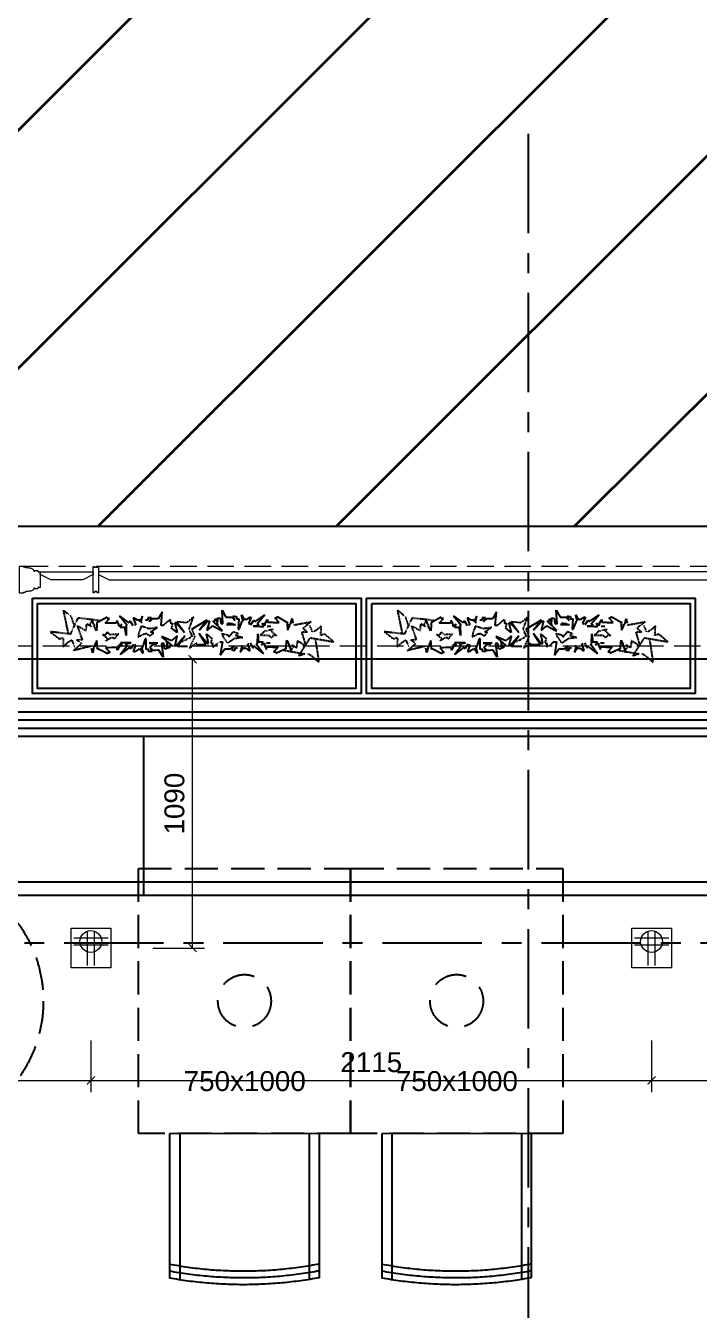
# Model space of a CAD drawing. Header units: millimetres. Extents: x -6033 to 120673, y -4970 to 90533.
# Drawn here: x 55455 to 57995, y 69833 to 74680 of the extents above; entities that cross this region are included whole.
import ezdxf

# ---------------------------------------------------------------- set-up
doc = ezdxf.new("R2010")
doc.units = ezdxf.units.MM
for name, pattern in [('I-AR$0$CENTER', [2, 1.25, -0.25, 0.25, -0.25]), ('I-PLAN$0$ACAD_ISO02W100', [15, 12, -3]), ('I-PLAN$0$CENTER', [2, 1.25, -0.25, 0.25, -0.25]), ('I-PLAN$0$DASH', [0.35, 0.25, -0.1]), ('I-PLAN$0$DASHED', [19.05, 12.7, -6.35]), ('I-PLAN$0$HIDDEN2', [0.1875, 0.125, -0.0625])]:
    doc.linetypes.add(name, pattern=pattern)
doc.layers.get('DefPoints').update_dxf_attribs({"color": 250})
for name, color, linetype, lineweight in [('_ACM-A-ANNO-DIMS', 2, 'Continuous', 18), ('_ACM-A-ANNO-IDEN', 7, 'Continuous', 5), ('_ACM-A-ANNO-TEXT', 7, 'Continuous', 5), ('I-AR$0$GZET_COL_GRID_1-200_轴线', 8, 'I-AR$0$CENTER', 25), ('I-AR$0$I-SCOPE', 252, 'Continuous', 35), ('I-PLAN$0$I-PL-WALL-FHINISH', 73, 'Continuous', 13), ('I-PLAN$0$I-WALL', 6, 'Continuous', 13)]:
    doc.layers.add(name, color=color, linetype=linetype, lineweight=lineweight)
for name, color, linetype in [('I-PLAN$0$A-stairs', 2, 'Continuous'), ('I-PLAN$0$FURN', 1, 'Continuous'), ('I-PLAN$0$I-GRID', 252, 'I-PLAN$0$CENTER'), ('I-PLAN$0$I-PL-FURN', 1, 'I-PLAN$0$DASH'), ('I-PLAN$0$I-PL-IDS-MILL', 40, 'Continuous'), ('I-PLAN$0$I-PL-LIGHT', 1, 'I-PLAN$0$HIDDEN2'), ('I-PLAN$0$P-平面活动家具', 1, 'Continuous'), ('P-平面活动家具', 1, 'Continuous')]:
    doc.layers.add(name, color=color, linetype=linetype)
doc.styles.add('_ACM-G-NOTES', font='arial.ttf')
doc.styles.add('I-PLAN$0$Arial', font='ARIALUNI.ttf')
doc.dimstyles.new('_ACM-DIM-A_30', dxfattribs={"dimscale": 30, "dimtxt": 2.5, "dimasz": 1, "dimexe": 1.5, "dimexo": 1, "dimgap": 1, "dimtad": 1, "dimdec": 0, "dimrnd": 5, "dimzin": 1, "dimdsep": 46, "dimtxsty": '_ACM-G-NOTES', "dimblk": 'ARCHTICK', "dimcen": 2.5, "dimclrd": 256, "dimclre": 256, "dimclrt": 256, "dimadec": 3, "dimazin": 0, "dimtfac": 1, "dimtdec": 0, "dimtix": 1, "dimtmove": 0, "dimatfit": 3, "dimldrblk": 'DOTSMALL', "dimfxl": 5, "dimfxlon": 1, "dimlwd": 18, "dimlwe": 18, "dimarcsym": 0})

# ---------------------------------------------------------------- blocks, each defined once
blk = doc.blocks.new('I-AR$0$海龙_1211170131')
at = {"layer": 'I-AR$0$GZET_COL_GRID_1-200_轴线', "ltscale": 300}
blk.add_line((-2225, 70995), (116415, 70995), dxfattribs=at)
blk = doc.blocks.new('I-AR')
at = {"layer": 'I-AR$0$I-SCOPE'}
h = blk.add_hatch(dxfattribs=at)
h.set_pattern_fill('ANSI31', color=256, scale=200)
h.paths.add_polyline_path([(63300, 72640), (66630, 72640), (66630, 70889.4), (90600, 70890), (90600, 66390), (96650, 66390), (96650, 24876.4), (18340, 24876.4), (18340, 66390), (48090, 66390), (48090, 72640), (51400, 72640), (51400, 72649.9), (52869.5, 72649.9), (52869.5, 72640), (55240, 72640), (55240, 72790), (59460, 72790), (59460, 72640), (61830.5, 72640), (61830.5, 72649.9), (63300, 72649.9)], flags=16)
h.paths.add_polyline_path([(7330, 0), (7330, -1770), (11180, -1770), (11180, 0), (18450, 0), (18450, 2900), (27550, 2900), (27550, 18090), (37037.3, 18090), (37037.3, 17350), (96200, 17350), (96200, 18120), (114640, 18120), (114640, 84500), (0, 84500), (0, 0)])
at = {"layer": 'I-AR$0$GZET_COL_GRID_1-200_轴线'}
blk.add_blockref('I-AR$0$海龙_1211170131', (225, 225), dxfattribs=at)
blk = doc.blocks.new('I-PLAN$0$091116-BRASSERIE$0$Floor_03$0$Y_03_Floor$0$3rd-Floor-rest$0$A$C41AE3FBC')
at = {"layer": 'I-PLAN$0$I-PL-FURN', "ltscale": 500}
for p, q in [((-9.62, -6), (-9.62, 15.76)), ((9.62, -6.06), (9.62, 15.7))]:
    blk.add_line(p, q, dxfattribs=at)
blk.add_lwpolyline([(11.12, 15.38), (11.12, -6.06), (-11.12, -6), (-11.12, 15.44)], dxfattribs=at)
for centre, radius, start, end in [((-0.15, -45.9), 62.31, 79.5796, 100.1371), ((-0.15, -45.25), 60.66, 79.2974, 100.4193), ((-0.14, -44.6), 59.02, 78.9991, 100.7176)]:
    blk.add_arc(centre, radius, start, end, dxfattribs=at)
blk = doc.blocks.new('I-PLAN$0$K_09291619781205151933')
at = {"layer": 'I-PLAN$0$I-PL-WALL-FHINISH'}
for points in [[(-1896.6, 97.3), (-1903.4, 97.3), (-1903.4, 100), (-1920, 100), (-1920, 0), (-1903.4, 0), (-1903.4, 2.7), (-1896.6, 2.7)], [(-1625.1, 100), (-1620.1, 100), (-1620.1, 0), (-1625.1, 0), (-1625.1, 5.1), (-1635, 5.1), (-1635, 0), (-1640, 0), (-1640, 100), (-1635, 100)], [(-1625.1, 100), (-1625.1, 95.4), (-1635, 95.4), (-1635, 100)], [(1625.1, 100), (1620.1, 100), (1620.1, 0), (1625.1, 0), (1625.1, 5.1), (1635, 5.1), (1635, 0), (1640, 0), (1640, 100), (1635, 100)], [(1625.1, 100), (1625.1, 95.4), (1635, 95.4), (1635, 100)], [(1896.6, 97.3), (1903.4, 97.3), (1903.4, 100), (1920, 100), (1920, 0), (1903.4, 0), (1903.4, 2.7), (1896.6, 2.7)]]:
    blk.add_lwpolyline(points, dxfattribs=at)
for points in [[(-1864.5, 84.5), (-1864.5, 81.8), (-1861.1, 81.8), (-1861.1, 84.5), (-1849.6, 84.5), (-1849.6, 80), (-1840, 80), (-1840, 20), (-1849.6, 20), (-1849.6, 15.5), (-1861.1, 15.5), (-1861.1, 18.2), (-1864.5, 18.2), (-1864.5, 15.5, -0.002927)], [(1864.5, 84.5), (1864.5, 81.8), (1861.1, 81.8), (1861.1, 84.5), (1849.6, 84.5), (1849.6, 80), (1840, 80), (1840, 20), (1849.6, 20), (1849.6, 15.5), (1861.1, 15.5), (1861.1, 18.2), (1864.5, 18.2), (1864.5, 15.5, 0.002927)]]:
    blk.add_lwpolyline(points, format="xyb", dxfattribs=at)
for points in [[(-1840, 80), (-1640, 80), (-1640, 70), (-1680, 50), (-1800, 50), (-1840, 70)], [(1620.1, 80), (-1620.1, 80), (-1620.1, 70), (-1580.1, 50), (1580.1, 50), (1620.1, 70)], [(1840, 80), (1640, 80), (1640, 70), (1680, 50), (1800, 50), (1840, 70)]]:
    blk.add_lwpolyline(points, close=True, dxfattribs=at)
for points in [[(-1893.7, 95), (-1894.1, 94.9), (-1894.4, 95), (-1894.9, 95.1), (-1895.4, 95.4), (-1895.8, 95.8), (-1896.3, 96.5), (-1896.6, 97.3)], [(1893.7, 95), (1894.1, 94.9), (1894.4, 95), (1894.9, 95.1), (1895.4, 95.4), (1895.8, 95.8), (1896.3, 96.5), (1896.6, 97.3)], [(-1885.1, 94.3), (-1887.4, 94.6), (-1890.9, 94.9), (-1892.3, 95), (-1893.7, 95)], [(-1864.5, 84.5), (-1864.8, 85.9), (-1865.4, 87.1), (-1869.1, 90.2), (-1872.6, 92), (-1878.1, 93.4), (-1885.1, 94.3)], [(1864.5, 84.5), (1864.8, 85.9), (1865.4, 87.1), (1869.1, 90.2), (1872.6, 92), (1878.1, 93.4), (1885.1, 94.3)], [(1885.1, 94.3), (1887.4, 94.6), (1890.9, 94.9), (1892.3, 95), (1893.7, 95)], [(-1893.7, 5), (-1894.1, 5.1), (-1894.4, 5), (-1894.9, 4.9), (-1895.4, 4.6), (-1895.8, 4.2), (-1896.3, 3.5), (-1896.6, 2.7)], [(-1885.1, 5.7), (-1887.4, 5.4), (-1890.9, 5.1), (-1892.3, 5), (-1893.7, 5)], [(-1864.5, 15.5), (-1864.8, 14.1), (-1865.4, 12.9), (-1869.1, 9.8), (-1872.6, 8), (-1878.1, 6.6), (-1885.1, 5.7)], [(1864.5, 15.5), (1864.8, 14.1), (1865.4, 12.9), (1869.1, 9.8), (1872.6, 8), (1878.1, 6.6), (1885.1, 5.7)], [(1885.1, 5.7), (1887.4, 5.4), (1890.9, 5.1), (1892.3, 5), (1893.7, 5)], [(1893.7, 5), (1894.1, 5.1), (1894.4, 5), (1894.9, 4.9), (1895.4, 4.6), (1895.8, 4.2), (1896.3, 3.5), (1896.6, 2.7)]]:
    blk.add_spline(points, degree=3, dxfattribs=at)
blk = doc.blocks.new('I-PLAN$0$K_09291619781205185865')
at = {"layer": 'I-PLAN$0$I-PL-IDS-MILL'}
blk.add_lwpolyline([(2869.4, 1800), (-3010.6, 1800, 0.414214), (-3510.6, 1300), (-3510.6, 550, 0.554397), (-3222.8, 370.3), (-3262.3, 451.1, -0.554397), (-3420.6, 550), (-3420.6, 1300, -0.414214), (-3010.6, 1710), (2869.4, 1710, -0.414214), (3279.4, 1300), (3279.4, 550, -0.554397), (3121.2, 451.1), (3081.7, 370.3, 0.554397), (3369.4, 550), (3369.4, 1300, 0.414214)], format="xyb", close=True, dxfattribs=at)
at = {"layer": 'I-PLAN$0$I-PL-IDS-MILL', "color": 8}
blk.add_lwpolyline([(3243.6, 431.3), (3259.5, 405.8, 0.258654), (3339.4, 550), (3339.4, 1300, 0.414214), (2869.4, 1770), (-3010.6, 1770, 0.414214), (-3480.6, 1300), (-3480.6, 550, 0.258654), (-3400.6, 405.8), (-3384.7, 431.3, -0.258654), (-3450.6, 550), (-3450.6, 1300, -0.414214), (-3010.6, 1740), (2869.4, 1740, -0.414214), (3309.4, 1300), (3309.4, 550, -0.258654)], format="xyb", close=True, dxfattribs=at)
blk.add_lwpolyline([(-1520.6, 1110), (-1520.6, 1710)], dxfattribs=at)
at = {"layer": 'I-PLAN$0$I-PL-IDS-MILL'}
blk.add_lwpolyline([(-3247.2, 420.3), (-2970.6, 420.3, 0.414214), (-2870.6, 520.3), (-2870.6, 930, -0.414214), (-2640.6, 1160), (2499.4, 1160, -0.414214), (2729.4, 930), (2729.4, 520.3, 0.414214), (2829.4, 420.3), (3106.1, 420.3)], format="xyb", dxfattribs=at)
at = {"layer": 'I-PLAN$0$I-PL-IDS-MILL', "color": 8}
blk.add_lwpolyline([(-3222.8, 370.3), (-2970.6, 370.3, 0.414214), (-2820.6, 520.3), (-2820.6, 930, -0.414214), (-2640.6, 1110), (2499.4, 1110, -0.414214), (2679.4, 930), (2679.4, 520.3, 0.414214), (2829.4, 370.3), (3081.7, 370.3)], format="xyb", dxfattribs=at)
blk = doc.blocks.new('I-PLAN$0$2008092313492155')
at = {"color": 8, "linetype": 'Continuous'}
for p, q in [((1506, 130), (1497, 258)), ((1497, 258), (1534, 193)), ((272, 177), (263, 132)), ((285, 122), (272, 177)), ((295, 123), (285, 122)), ((295, 123), (295, 123)), ((295, 111), (295, 123)), ((318, 123), (315, 64)), ((318, 145), (318, 123)), ((318, 145), (318, 145)), ((328, 145), (318, 145)), ((318, 123), (318, 123)), ((413, 191), (328, 145)), ((328, 145), (328, 145)), ((395, 135), (435, 180)), ((395, 135), (395, 135)), ((405, 135), (395, 135)), ((405, 135), (405, 135)), ((427, 135), (405, 135)), ((413, 179), (413, 191)), ((435, 180), (413, 179)), ((413, 179), (413, 179)), ((448, 136), (427, 135)), ((427, 135), (427, 135)), ((435, 180), (435, 180)), ((448, 136), (448, 136)), ((460, 136), (448, 136)), ((460, 136), (460, 136)), ((482, 136), (460, 136)), ((482, 136), (482, 136)), ((493, 136), (482, 136)), ((503, 137), (493, 136)), ((493, 136), (493, 136)), ((504, 161), (503, 137)), ((503, 137), (503, 137)), ((525, 127), (504, 161)), ((504, 161), (504, 161)), ((525, 127), (525, 127)), ((525, 115), (525, 127)), ((553, 126), (526, 104)), ((623, 139), (530, 203)), ((530, 203), (602, 117)), ((537, 94), (553, 126)), ((635, 151), (623, 150)), ((623, 150), (623, 139)), ((623, 150), (623, 150)), ((635, 151), (635, 151)), ((660, 109), (635, 151)), ((669, 182), (658, 181)), ((658, 181), (683, 119)), ((658, 181), (658, 181)), ((669, 182), (669, 182)), ((700, 162), (669, 182)), ((700, 162), (700, 162)), ((711, 162), (700, 162)), ((711, 162), (711, 162)), ((721, 162), (711, 162)), ((722, 152), (721, 162)), ((748, 201), (722, 152)), ((733, 141), (748, 201)), ((745, 141), (733, 141)), ((745, 141), (745, 141)), ((798, 164), (776, 163)), ((798, 186), (798, 164)), ((798, 186), (798, 186)), ((809, 186), (798, 186)), ((809, 186), (809, 186)), ((819, 186), (809, 186)), ((812, 146), (831, 186)), ((843, 176), (812, 146)), ((819, 186), (819, 186)), ((831, 186), (819, 186)), ((864, 177), (843, 176)), ((843, 176), (843, 176)), ((864, 177), (864, 177)), ((886, 177), (864, 177)), ((886, 177), (886, 177)), ((896, 177), (886, 177)), ((934, 242), (896, 177)), ((896, 177), (896, 177)), ((923, 114), (934, 242)), ((1019, 136), (1007, 136)), ((1019, 136), (1019, 136)), ((1062, 137), (1051, 137)), ((1051, 137), (1074, 47)), ((1144, 48), (1062, 137)), ((1072, 147), (1072, 147)), ((1162, 137), (1072, 147)), ((1072, 147), (1144, 48)), ((1211, 79), (1358, 166)), ((1358, 166), (1284, 68)), ((1284, 68), (1367, 156)), ((1379, 155), (1354, 66)), ((1358, 166), (1358, 166)), ((1367, 156), (1379, 155)), ((1411, 154), (1411, 154)), ((1502, 67), (1411, 154)), ((1411, 154), (1422, 154)), ((1422, 154), (1422, 154)), ((1422, 154), (1433, 153)), ((1433, 163), (1433, 175)), ((1433, 175), (1433, 175)), ((1433, 175), (1445, 174)), ((1433, 153), (1433, 163)), ((1433, 163), (1433, 163)), ((1433, 153), (1433, 153)), ((1445, 174), (1454, 118)), ((1445, 174), (1445, 174)), ((1454, 118), (1457, 184)), ((1457, 184), (1479, 183)), ((1479, 183), (1485, 131)), ((1479, 183), (1479, 183)), ((1485, 131), (1506, 130)), ((1485, 131), (1485, 131)), ((1534, 193), (1534, 193)), ((1534, 193), (1544, 192)), ((1539, 122), (1539, 122)), ((1561, 122), (1539, 122)), ((1539, 122), (1623, 119)), ((1544, 192), (1544, 192)), ((1544, 192), (1566, 191)), ((1551, 134), (1561, 133)), ((1623, 119), (1551, 134)), ((1561, 133), (1573, 133)), ((1561, 133), (1561, 133)), ((1566, 191), (1566, 191)), ((1566, 191), (1588, 191)), ((1573, 133), (1583, 132)), ((1573, 133), (1573, 133)), ((1583, 132), (1595, 132)), ((1583, 132), (1583, 132)), ((1588, 191), (1618, 159)), ((1588, 191), (1588, 191)), ((1595, 132), (1595, 132)), ((1618, 159), (1600, 200)), ((1600, 200), (1611, 200)), ((1611, 200), (1611, 200)), ((1611, 200), (1621, 199)), ((1621, 199), (1621, 199)), ((1621, 199), (1633, 199)), ((1633, 199), (1632, 177)), ((1632, 177), (1654, 176)), ((1633, 199), (1633, 199)), ((1654, 176), (1648, 79)), ((1658, 78), (1684, 143)), ((1682, 214), (1708, 164)), ((1696, 153), (1682, 214)), ((1684, 143), (1685, 154)), ((1684, 143), (1684, 143)), ((1685, 154), (1685, 154)), ((1685, 154), (1696, 153)), ((1708, 164), (1709, 174)), ((1709, 174), (1719, 174)), ((1719, 174), (1719, 174)), ((1719, 174), (1730, 174)), ((1730, 174), (1761, 192)), ((1730, 174), (1730, 174)), ((1773, 192), (1746, 131)), ((1746, 131), (1758, 130)), ((1746, 131), (1746, 131)), ((1758, 130), (1758, 130)), ((1761, 192), (1761, 192)), ((1761, 192), (1773, 192)), ((1769, 120), (1795, 161)), ((1773, 192), (1773, 192)), ((1795, 161), (1795, 161)), ((1795, 161), (1807, 160)), ((1806, 149), (1901, 212)), ((1807, 160), (1806, 149)), ((1807, 160), (1807, 160)), ((1901, 212), (1827, 126)), ((1827, 126), (1837, 126)), ((1837, 126), (1837, 114)), ((1876, 135), (1903, 112)), ((1891, 102), (1876, 135)), ((1903, 112), (1904, 123)), ((1904, 135), (1926, 168)), ((1904, 123), (1904, 135)), ((1904, 135), (1904, 135)), ((1904, 123), (1904, 123)), ((1926, 168), (1926, 144)), ((1926, 168), (1926, 168)), ((1926, 144), (1926, 144)), ((1926, 144), (1936, 144)), ((1936, 144), (1936, 144)), ((1936, 144), (1948, 143)), ((1948, 143), (1948, 143)), ((1948, 143), (1970, 143)), ((1970, 143), (1970, 143)), ((1970, 143), (1981, 142)), ((1981, 142), (1981, 142)), ((1981, 142), (2003, 141)), ((1995, 186), (2017, 185)), ((1995, 186), (1995, 186)), ((2035, 140), (1995, 186)), ((2003, 141), (2003, 141)), ((2003, 141), (2025, 141)), ((2017, 197), (2102, 149)), ((2017, 185), (2017, 197)), ((2017, 185), (2017, 185)), ((2025, 141), (2025, 141)), ((2025, 141), (2035, 140)), ((2035, 140), (2035, 140)), ((2102, 149), (2102, 149)), ((2102, 149), (2112, 149)), ((2112, 149), (2111, 127)), ((2111, 127), (2113, 68)), ((2111, 127), (2111, 127)), ((2112, 149), (2112, 149)), ((2134, 115), (2134, 126)), ((2134, 126), (2134, 126)), ((2134, 126), (2144, 126)), ((2144, 126), (2158, 180)), ((2158, 180), (2166, 135)), ((295, 111), (295, 111)), ((295, 99), (295, 111)), ((295, 99), (295, 99)), ((315, 64), (295, 99)), ((315, 64), (315, 64)), ((525, 115), (525, 115)), ((526, 104), (525, 115)), ((526, 104), (526, 104)), ((547, 94), (537, 94)), ((547, 94), (547, 94)), ((559, 94), (547, 94)), ((559, 94), (559, 94)), ((571, 94), (559, 94)), ((581, 95), (571, 94)), ((571, 94), (571, 94)), ((581, 105), (581, 95)), ((581, 105), (581, 105)), ((594, 19), (581, 105)), ((581, 95), (581, 95)), ((602, 117), (592, 117)), ((592, 117), (594, 19)), ((594, 19), (594, 19)), ((683, 119), (671, 119)), ((671, 119), (671, 119)), ((683, 119), (683, 119)), ((944, 114), (923, 114)), ((927, 7), (927, 7)), ((937, 7), (927, 7)), ((927, 7), (1023, -76)), ((937, 7), (937, 7)), ((1021, -32), (937, 7)), ((1074, 47), (1019, 92)), ((1019, 92), (1019, 92)), ((1075, 15), (1021, -32)), ((1055, -75), (1075, 15)), ((1145, 17), (1066, -75)), ((1076, -85), (1145, 17)), ((1349, -66), (1282, 37)), ((1282, 37), (1359, -56)), ((1352, 34), (1405, -14)), ((1371, -56), (1352, 34)), ((1354, 66), (1410, 110)), ((1410, 110), (1410, 110)), ((1410, 110), (1492, 67)), ((1492, 67), (1502, 67)), ((1492, 67), (1492, 67)), ((1502, 67), (1502, 67)), ((1648, 79), (1658, 78)), ((1648, 79), (1648, 79)), ((1658, 78), (1658, 78)), ((1848, 114), (1790, 106)), ((1790, 106), (1858, 103)), ((1790, 106), (1790, 106)), ((1830, -62), (1834, 35)), ((1834, 35), (1834, 35)), ((1834, 35), (1842, -51)), ((1837, 114), (1837, 114)), ((1837, 114), (1848, 114)), ((1848, 114), (1848, 114)), ((1858, 103), (1858, 103)), ((1858, 103), (1870, 103)), ((1870, 103), (1870, 103)), ((1870, 103), (1881, 103)), ((1881, 103), (1881, 103)), ((1881, 103), (1891, 102)), ((1903, 112), (1903, 112)), ((1922, 108), (1933, 107)), ((1933, 107), (1944, 107)), ((1933, 107), (1933, 107)), ((1944, 107), (1956, 106)), ((1944, 107), (1944, 107)), ((1956, 106), (1956, 106)), ((2113, 68), (2133, 103)), ((2113, 68), (2113, 68)), ((2133, 103), (2134, 115)), ((2133, 103), (2133, 103)), ((2134, 115), (2134, 115)), ((278, -144), (267, -100)), ((289, -89), (278, -144)), ((299, -89), (289, -89)), ((317, -29), (299, -66)), ((299, -66), (299, -66)), ((299, -66), (299, -77)), ((299, -77), (299, -77)), ((299, -77), (299, -89)), ((299, -89), (299, -89)), ((322, -89), (317, -29)), ((317, -29), (317, -29)), ((323, -110), (322, -89)), ((322, -89), (322, -89)), ((333, -110), (323, -110)), ((323, -110), (323, -110)), ((420, -153), (333, -110)), ((333, -110), (333, -110)), ((399, -97), (441, -141)), ((409, -97), (399, -97)), ((399, -97), (399, -97)), ((431, -97), (409, -97)), ((409, -97), (409, -97)), ((453, -96), (431, -97)), ((431, -97), (431, -97)), ((464, -96), (453, -96)), ((453, -96), (453, -96)), ((486, -96), (464, -96)), ((464, -96), (464, -96)), ((497, -95), (486, -96)), ((486, -96), (486, -96)), ((508, -95), (497, -95)), ((497, -95), (497, -95)), ((510, -119), (508, -95)), ((508, -95), (508, -95)), ((529, -85), (510, -119)), ((510, -119), (510, -119)), ((557, -83), (529, -62)), ((529, -62), (529, -62)), ((529, -62), (529, -73)), ((529, -73), (529, -73)), ((529, -73), (529, -85)), ((529, -85), (529, -85)), ((537, -161), (606, -72)), ((628, -93), (537, -161)), ((540, -51), (557, -83)), ((550, -51), (540, -51)), ((562, -51), (550, -51)), ((550, -51), (550, -51)), ((573, -51), (562, -51)), ((562, -51), (562, -51)), ((642, -49), (573, -51)), ((573, -51), (573, -51)), ((584, -61), (642, -49)), ((595, -60), (584, -61)), ((584, -61), (584, -61)), ((595, -72), (595, -60)), ((595, -60), (595, -60)), ((606, -72), (595, -72)), ((628, -105), (628, -93)), ((640, -104), (628, -105)), ((628, -105), (628, -105)), ((663, -62), (640, -104)), ((640, -104), (640, -104)), ((642, -49), (642, -49)), ((663, -134), (686, -71)), ((686, -71), (675, -72)), ((675, -72), (675, -72)), ((705, -113), (675, -134)), ((686, -71), (686, -71)), ((716, -113), (705, -113)), ((705, -113), (705, -113)), ((727, -113), (716, -113)), ((716, -113), (716, -113)), ((755, -150), (726, -103)), ((726, -103), (727, -113)), ((738, -91), (755, -150)), ((749, -91), (738, -91)), ((772, -14), (749, -81)), ((749, -81), (749, -81)), ((749, -81), (749, -91)), ((749, -91), (749, -91)), ((772, -14), (772, -14)), ((782, -14), (772, -14)), ((782, -112), (782, -14)), ((782, -14), (782, -14)), ((803, -111), (782, -112)), ((804, -133), (803, -111)), ((893, -51), (809, -53)), ((809, -53), (881, -63)), ((850, -64), (816, -93)), ((816, -93), (837, -133)), ((848, -122), (816, -93)), ((850, -64), (850, -64)), ((860, -64), (850, -64)), ((871, -63), (860, -64)), ((860, -64), (860, -64)), ((871, -52), (893, -51)), ((871, -63), (871, -63)), ((881, -63), (871, -63)), ((893, -51), (893, -51)), ((948, -57), (926, -57)), ((926, -57), (942, -185)), ((948, -57), (948, -57)), ((957, -109), (948, -57)), ((978, -108), (957, -109)), ((957, -109), (957, -109)), ((977, -42), (978, -108)), ((990, -98), (977, -42)), ((1001, -98), (990, -98)), ((990, -98), (990, -98)), ((1011, -76), (1001, -76)), ((1001, -76), (1001, -76)), ((1001, -76), (1001, -86)), ((1001, -86), (1001, -86)), ((1001, -86), (1001, -98)), ((1001, -98), (1001, -98)), ((1011, -76), (1011, -76)), ((1023, -76), (1011, -76)), ((1021, -32), (1021, -32)), ((1023, -76), (1023, -76)), ((1066, -75), (1055, -75)), ((1173, -84), (1076, -85)), ((1076, -85), (1076, -85)), ((1252, -63), (1349, -66)), ((1349, -66), (1349, -66)), ((1359, -56), (1371, -56)), ((1403, -58), (1403, -58)), ((1403, -58), (1414, -58)), ((1405, -14), (1405, -14)), ((1478, -40), (1500, -41)), ((1500, -41), (1481, -168)), ((1481, -168), (1523, -106)), ((1523, -106), (1533, -106)), ((1523, -106), (1523, -106)), ((1533, -106), (1554, -107)), ((1533, -106), (1533, -106)), ((1554, -107), (1576, -108)), ((1554, -107), (1554, -107)), ((1576, -108), (1609, -79)), ((1576, -108), (1576, -108)), ((1609, -79), (1587, -118)), ((1587, -118), (1599, -119)), ((1599, -119), (1609, -119)), ((1599, -119), (1599, -119)), ((1609, -119), (1621, -120)), ((1609, -119), (1609, -119)), ((1621, -120), (1621, -98)), ((1621, -98), (1643, -99)), ((1621, -120), (1621, -120)), ((1687, -79), (1669, -138)), ((1669, -138), (1698, -91)), ((1676, -78), (1687, -79)), ((1676, -78), (1676, -78)), ((1698, -91), (1698, -101)), ((1698, -101), (1708, -101)), ((1708, -101), (1720, -102)), ((1708, -101), (1708, -101)), ((1720, -102), (1720, -102)), ((1720, -102), (1749, -123)), ((1739, -60), (1739, -60)), ((1739, -60), (1751, -61)), ((1761, -123), (1739, -60)), ((1751, -61), (1751, -61)), ((1763, -51), (1785, -94)), ((1785, -94), (1797, -94)), ((1785, -94), (1785, -94)), ((1797, -83), (1887, -153)), ((1797, -94), (1797, -83)), ((1797, -94), (1797, -94)), ((1820, -62), (1830, -62)), ((1887, -153), (1820, -62)), ((1842, -41), (1852, -42)), ((1842, -41), (1842, -41)), ((1842, -51), (1842, -41)), ((1842, -51), (1842, -51)), ((1852, -42), (1864, -42)), ((1852, -42), (1852, -42)), ((1864, -42), (1876, -42)), ((1864, -42), (1864, -42)), ((1886, -43), (1868, -74)), ((1868, -74), (1897, -53)), ((1876, -42), (1886, -43)), ((1876, -42), (1876, -42)), ((1897, -53), (1896, -65)), ((1896, -65), (1896, -77)), ((1896, -65), (1896, -65)), ((1896, -77), (1896, -77)), ((1896, -77), (1915, -112)), ((1897, -53), (1897, -53)), ((1915, -112), (1917, -88)), ((1915, -112), (1915, -112)), ((1916, -51), (1926, -51)), ((1917, -88), (1927, -88)), ((1917, -88), (1917, -88)), ((1926, -51), (1926, -51)), ((1926, -51), (1938, -52)), ((1927, -88), (1939, -88)), ((1927, -88), (1927, -88)), ((1938, -52), (1938, -52)), ((1938, -52), (1950, -52)), ((1939, -88), (1961, -89)), ((1939, -88), (1939, -88)), ((1950, -52), (1950, -52)), ((1961, -89), (1972, -90)), ((1961, -89), (1961, -89)), ((1972, -90), (1994, -90)), ((1972, -90), (1972, -90)), ((2026, -92), (1983, -134)), ((1994, -90), (2016, -91)), ((1994, -90), (1994, -90)), ((2004, -147), (2092, -106)), ((2016, -91), (2026, -92)), ((2016, -91), (2016, -91)), ((2026, -92), (2026, -92)), ((2092, -106), (2102, -106)), ((2092, -106), (2092, -106)), ((2102, -106), (2103, -85)), ((2102, -106), (2102, -106)), ((2103, -85), (2109, -25)), ((2103, -85), (2103, -85)), ((2109, -25), (2109, -25)), ((2109, -25), (2127, -62)), ((2127, -62), (2126, -74)), ((2126, -74), (2126, -85)), ((2126, -74), (2126, -74)), ((2126, -85), (2136, -86)), ((2126, -85), (2126, -85)), ((2127, -62), (2127, -62)), ((2136, -86), (2146, -141)), ((2146, -141), (2157, -97)), ((419, -141), (420, -153)), ((419, -141), (419, -141)), ((441, -141), (419, -141)), ((441, -141), (441, -141)), ((663, -134), (663, -134)), ((675, -134), (663, -134)), ((675, -134), (675, -134)), ((815, -133), (804, -133)), ((804, -133), (804, -133)), ((825, -133), (815, -133)), ((815, -133), (815, -133)), ((837, -133), (825, -133)), ((825, -133), (825, -133)), ((870, -122), (848, -122)), ((848, -122), (848, -122)), ((892, -121), (870, -122)), ((870, -122), (870, -122)), ((902, -121), (892, -121)), ((892, -121), (892, -121)), ((942, -185), (902, -121)), ((902, -121), (902, -121)), ((1749, -123), (1761, -123)), ((1749, -123), (1749, -123)), ((1761, -123), (1761, -123)), ((1983, -134), (1983, -134)), ((1983, -134), (2005, -135)), ((2005, -135), (2004, -147)), ((2005, -135), (2005, -135))]:
    blk.add_line(p, q, dxfattribs=at)
at = {"color": 8}
for p, q in [((138, 183), (67, 32)), ((341, 160), (138, 183)), ((-125, 54), (-36, -13)), ((67, 32), (-125, 54)), ((-36, -13), (0, 0)), ((0, 0), (-1, -88)), ((-1, -88), (50, -41)), ((50, -41), (79, -25)), ((79, -25), (109, -88))]:
    blk.add_line(p, q, dxfattribs=at)
for points in [[(48, 42), (3, 256), (74, 199), (103, 108)], [(263, -83), (97, -123), (172, -58), (127, -22), (181, -19), (135, 110), (216, 65), (222, 131), (262, 105), (251, 134)], [(945, 116), (1007, 170), (1011, 134), (1030, 134), (1021, 96)], [(1124, -38), (1218, 11), (1186, 78), (1227, 191), (1162, 137)], [(2170, 118), (2337, 148), (2259, 88), (2302, 49), (2248, 49), (2287, -82), (2208, -32), (2198, -98), (2160, -70), (2169, -99)], [(459, 1), (405, -31), (420, -11), (370, 27), (402, 25), (414, 50), (441, 29), (524, 33), (490, 0), (488, -14), (459, 1)], [(1211, 79), (1239, 10), (1191, -100), (1259, -50)], [(1560, 3), (1606, 56), (1649, 37), (1622, 21), (1693, 0), (1615, -11), (1551, -53), (1509, 7), (1497, 37), (1552, 24), (1560, 7)], [(1926, 69), (1978, 77), (1963, 58), (2010, 17), (1978, 20), (1965, -4), (1939, 19), (1856, 20), (1892, 51), (1895, 65), (1924, 62)], [(2078, -120), (2279, -155), (2220, -174), (2329, -3), (2550, -41), (2465, 31), (2428, 20), (2433, 108), (2380, 63), (2351, 50), (2324, 114)], [(1477, -41), (1413, -92), (1411, -56), (1392, -55), (1403, -18)], [(2377, -19), (2410, -235), (2342, -174), (2301, -153)]]:
    blk.add_lwpolyline(points, dxfattribs=at)
blk.add_lwpolyline([(784, 38), (817, 16), (854, 45), (823, 53), (886, 93), (808, 82), (735, 107), (711, 38), (708, 5), (756, 32), (784, 38)], close=True, dxfattribs=at)
blk = doc.blocks.new('I-PLAN')
at = {"layer": 'I-PLAN$0$A-stairs'}
for points in [[(59460, 72640), (59460, 72790), (55240, 72790), (55240, 72640)], [(59460, 72290), (59460, 72140), (55240, 72140), (55240, 72290)]]:
    blk.add_lwpolyline(points, dxfattribs=at)
at = {"layer": 'I-PLAN$0$I-GRID', "ltscale": 300}
blk.add_lwpolyline([(57350, 74271.9), (57350, 60523.9)], dxfattribs=at)
at = {"layer": 'I-PLAN$0$I-PL-FURN', "ltscale": 500}
for points in [[(56680, 70500.1), (55880, 70500.1), (55880, 71500.1), (56680, 71500.1)], [(57480, 70500.1), (56680, 70500.1), (56680, 71500.1), (57480, 71500.1)]]:
    blk.add_lwpolyline(points, close=True, dxfattribs=at)
blk.add_circle((55021.4, 71000.1), 500, dxfattribs=at)
at = {"layer": 'I-PLAN$0$I-PL-IDS-MILL'}
for points in [[(55480, 72519.9), (56720, 72519.9), (56720, 72159.9), (55480, 72159.9)], [(56740, 72519.9), (57980, 72519.9), (57980, 72159.9), (56740, 72159.9)], [(55500, 72499.9), (56700, 72499.9), (56700, 72179.9), (55500, 72179.9)], [(56760, 72499.9), (57960, 72499.9), (57960, 72179.9), (56760, 72179.9)]]:
    blk.add_lwpolyline(points, close=True, dxfattribs=at)
at = {"layer": 'I-PLAN$0$I-PL-LIGHT', "linetype": 'I-PLAN$0$DASHED', "ltscale": 10}
for centre in [(56280, 71000.1), (57080, 71000.1)]:
    blk.add_circle(centre, 100, dxfattribs=at)
at = {"layer": 'I-PLAN$0$I-WALL', "color": 8, "linetype": 'I-PLAN$0$DASH', "ltscale": 400}
blk.add_lwpolyline([(55380, 72340), (59320, 72340), (59320, 72640), (55380, 72640)], close=True, dxfattribs=at)
at = {"layer": 'I-PLAN$0$I-PL-FURN', "xscale": 0.4, "yscale": 0.4, "zscale": 0.4}
for p in [(55596.5, 72371.9), (56856.5, 72371.9)]:
    blk.add_blockref('I-PLAN$0$2008092313492155', p, dxfattribs=at)
at = {"layer": 'I-PLAN$0$I-PL-IDS-MILL'}
blk.add_blockref('I-PLAN$0$K_09291619781205185865', (57420.6, 70290.1), dxfattribs=at)
at = {"layer": 'I-PLAN$0$I-PL-WALL-FHINISH'}
blk.add_blockref('I-PLAN$0$K_09291619781205151933', (57350, 72539.9), dxfattribs=at)
at = {"layer": 'I-PLAN$0$P-平面活动家具', "xscale": -25.39999999990687, "yscale": 25.39999999990687, "zscale": 25.39999999990687, "rotation": 180}
for p in [(56280, 70346.9), (57080, 70346.9)]:
    blk.add_blockref('I-PLAN$0$091116-BRASSERIE$0$Floor_03$0$Y_03_Floor$0$3rd-Floor-rest$0$A$C41AE3FBC', p, dxfattribs=at)
at = {"layer": 'I-PLAN$0$FURN', "linetype": 'I-PLAN$0$ACAD_ISO02W100', "char_height": 75, "attachment_point": 1, "style": 'I-PLAN$0$Arial'}
for insert in [(56050.8, 70735.7), (56850.8, 70735.7)]:
    blk.add_mtext_dynamic_manual_height_columns('750{\\fArial Unicode MS|b0|i0|c134|p34;x1000}', width=181404.2, gutter_width=600, heights=[131.5], dxfattribs=dict(at, insert=insert))
blk = doc.blocks.new('A$C7fc8d03e')
at = {"layer": '_ACM-A-ANNO-IDEN'}
for p, q in [((-29, -145), (-29, 139)), ((29, -145), (29, 139)), ((142, 83), (-142, 83)), ((142, 25), (-142, 25))]:
    blk.add_line(p, q, dxfattribs=at)
blk.add_lwpolyline([(-164, -165), (-164, 165), (164, 165), (164, -165)], close=True, dxfattribs=at)
blk.add_circle((0, 54), 90.3, dxfattribs=at)
blk = doc.blocks.new('_ArchTick')
at = {"color": 2, "linetype": 'ByBlock', "const_width": 0.15}
blk.add_lwpolyline([(-0.5, -0.5), (0.5, 0.5)], dxfattribs=at)
blk = doc.blocks.new('*D127')
at = {"layer": '_ACM-A-ANNO-DIMS', "lineweight": 18, "transparency": 16777216}
for p, q in [((55700.7, 70850.9), (55700.7, 70655.9)), ((57815, 70850.9), (57815, 70655.9)), ((55700.7, 70700.9), (57815, 70700.9))]:
    blk.add_line(p, q, dxfattribs=at)
at = {"layer": 'DefPoints', "color": 0, "transparency": 16777216}
for p in [(55700.7, 71275.1), (57815, 71275.1), (57815, 70700.9)]:
    blk.add_point(p, dxfattribs=at)
at = {"layer": '_ACM-A-ANNO-DIMS', "lineweight": 18, "transparency": 16777216, "xscale": 30, "yscale": 30, "zscale": 30, "rotation": 180}
blk.add_blockref('_ArchTick', (55700.7, 70700.9), dxfattribs=at)
at = {"layer": '_ACM-A-ANNO-DIMS', "lineweight": 18, "transparency": 16777216, "xscale": 30, "yscale": 30, "zscale": 30}
blk.add_blockref('_ArchTick', (57815, 70700.9), dxfattribs=at)
at = {"layer": '_ACM-A-ANNO-DIMS', "transparency": 16777216, "insert": (56757.9, 70769.2), "char_height": 75, "attachment_point": 5, "style": '_ACM-G-NOTES'}
blk.add_mtext('2115', dxfattribs=at)
blk = doc.blocks.new('_DotSmall')
at = {"color": 0, "linetype": 'ByBlock', "const_width": 0.5}
blk.add_lwpolyline([(-0.0625, 0, 1), (0.0625, 0, 1)], format="xyb", close=True, dxfattribs=at)
blk = doc.blocks.new('*D126')
at = {"layer": '_ACM-A-ANNO-DIMS', "lineweight": 18, "transparency": 16777216}
for p, q in [((57815, 70850.9), (57815, 70655.9)), ((58999.3, 70850.9), (58999.3, 70655.9)), ((57815, 70700.9), (58999.3, 70700.9))]:
    blk.add_line(p, q, dxfattribs=at)
at = {"layer": 'DefPoints', "color": 0, "transparency": 16777216}
for p in [(57815, 71275.1), (58999.3, 71275.1), (58999.3, 70700.9)]:
    blk.add_point(p, dxfattribs=at)
at = {"layer": '_ACM-A-ANNO-DIMS', "lineweight": 18, "transparency": 16777216, "xscale": 30, "yscale": 30, "zscale": 30, "rotation": 180}
blk.add_blockref('_ArchTick', (57815, 70700.9), dxfattribs=at)
at = {"layer": '_ACM-A-ANNO-DIMS', "lineweight": 18, "transparency": 16777216, "xscale": 30, "yscale": 30, "zscale": 30}
blk.add_blockref('_ArchTick', (58999.3, 70700.9), dxfattribs=at)
at = {"layer": '_ACM-A-ANNO-DIMS', "transparency": 16777216, "insert": (58407.1, 70769.2), "char_height": 75, "attachment_point": 5, "style": '_ACM-G-NOTES'}
blk.add_mtext('1185', dxfattribs=at)
blk = doc.blocks.new('*D128')
at = {"layer": '_ACM-A-ANNO-DIMS', "lineweight": 18, "transparency": 16777216}
for p, q in [((53650, 70850.9), (53650, 70655.9)), ((55700.7, 70850.9), (55700.7, 70655.9)), ((53650, 70700.9), (55700.7, 70700.9))]:
    blk.add_line(p, q, dxfattribs=at)
at = {"layer": 'DefPoints', "color": 0, "transparency": 16777216}
for p in [(53650, 71275.1), (55700.7, 71275.1), (55700.7, 70700.9)]:
    blk.add_point(p, dxfattribs=at)
at = {"layer": '_ACM-A-ANNO-DIMS', "lineweight": 18, "transparency": 16777216, "xscale": 30, "yscale": 30, "zscale": 30, "rotation": 180}
blk.add_blockref('_ArchTick', (53650, 70700.9), dxfattribs=at)
at = {"layer": '_ACM-A-ANNO-DIMS', "lineweight": 18, "transparency": 16777216, "xscale": 30, "yscale": 30, "zscale": 30}
blk.add_blockref('_ArchTick', (55700.7, 70700.9), dxfattribs=at)
at = {"layer": '_ACM-A-ANNO-DIMS', "transparency": 16777216, "insert": (54675.4, 70769.2), "char_height": 75, "attachment_point": 5, "style": '_ACM-G-NOTES'}
blk.add_mtext('2050', dxfattribs=at)
blk = doc.blocks.new('*D129')
at = {"layer": '_ACM-A-ANNO-DIMS', "lineweight": 18, "transparency": 16777216}
for p, q in [((55934.4, 72290.1), (56129.4, 72290.1)), ((56084.4, 71200.1), (56084.4, 72290.1)), ((55934.4, 71200.1), (56129.4, 71200.1))]:
    blk.add_line(p, q, dxfattribs=at)
at = {"layer": 'DefPoints', "color": 0, "transparency": 16777216}
for p in [(55775.5, 72290.1), (56084.4, 72290.1), (55775.5, 71200.1)]:
    blk.add_point(p, dxfattribs=at)
at = {"layer": '_ACM-A-ANNO-DIMS', "lineweight": 18, "transparency": 16777216, "xscale": 30, "yscale": 30, "zscale": 30}
for p, rotation in [((56084.4, 72290.1), 90), ((56084.4, 71200.1), 270)]:
    blk.add_blockref('_ArchTick', p, dxfattribs=dict(at, rotation=rotation))
at = {"layer": '_ACM-A-ANNO-DIMS', "transparency": 16777216, "insert": (56016.1, 71745.1), "char_height": 75, "attachment_point": 5, "rotation": 90, "style": '_ACM-G-NOTES'}
blk.add_mtext('1090', dxfattribs=at)

msp = doc.modelspace()

# ---------------------------------------------------------------- linework, layer by layer
at = {"layer": 'P-平面活动家具', "color": 1}
msp.add_line((61500, 72290), (53200, 72290), dxfattribs=at)

# ---------------------------------------------------------------- block references
for name in ['I-AR', 'I-PLAN']:
    msp.add_blockref(name, (0, 0))
at = {"layer": '_ACM-A-ANNO-TEXT', "xscale": 0.45547841011354, "yscale": 0.45547841011354, "zscale": 0.45547841011354}
for p in [(55700.7, 71200.1), (57815, 71200.1)]:
    msp.add_blockref('A$C7fc8d03e', p, dxfattribs=at)

# ---------------------------------------------------------------- dimensions: what is measured, and where the dimension line sits
at = {"layer": '_ACM-A-ANNO-DIMS'}
dim = msp.add_linear_dim(base=(56084.4, 72290.1), p1=(55775.5, 71200.1), p2=(55775.5, 72290.1), angle=90, dimstyle='_ACM-DIM-A_30', override={"dimzin": 8}, dxfattribs=at)
dim.commit()
dim.dimension.update_dxf_attribs({"geometry": '*D129', "text_midpoint": (56016.1, 71745.1)})
for base, p1, p2, picture, middle in [((55700.7, 70700.9), (53650, 71275.1), (55700.7, 71275.1), '*D128', (54675.4, 70769.2)), ((57815, 70700.9), (55700.7, 71275.1), (57815, 71275.1), '*D127', (56757.9, 70769.2)), ((58999.3, 70700.9), (57815, 71275.1), (58999.3, 71275.1), '*D126', (58407.1, 70769.2))]:
    dim = msp.add_linear_dim(base=base, p1=p1, p2=p2, dimstyle='_ACM-DIM-A_30', override={"dimzin": 8}, dxfattribs=at)
    dim.commit()
    dim.dimension.update_dxf_attribs({"geometry": picture, "text_midpoint": middle})

doc.saveas('drawing.dxf')
